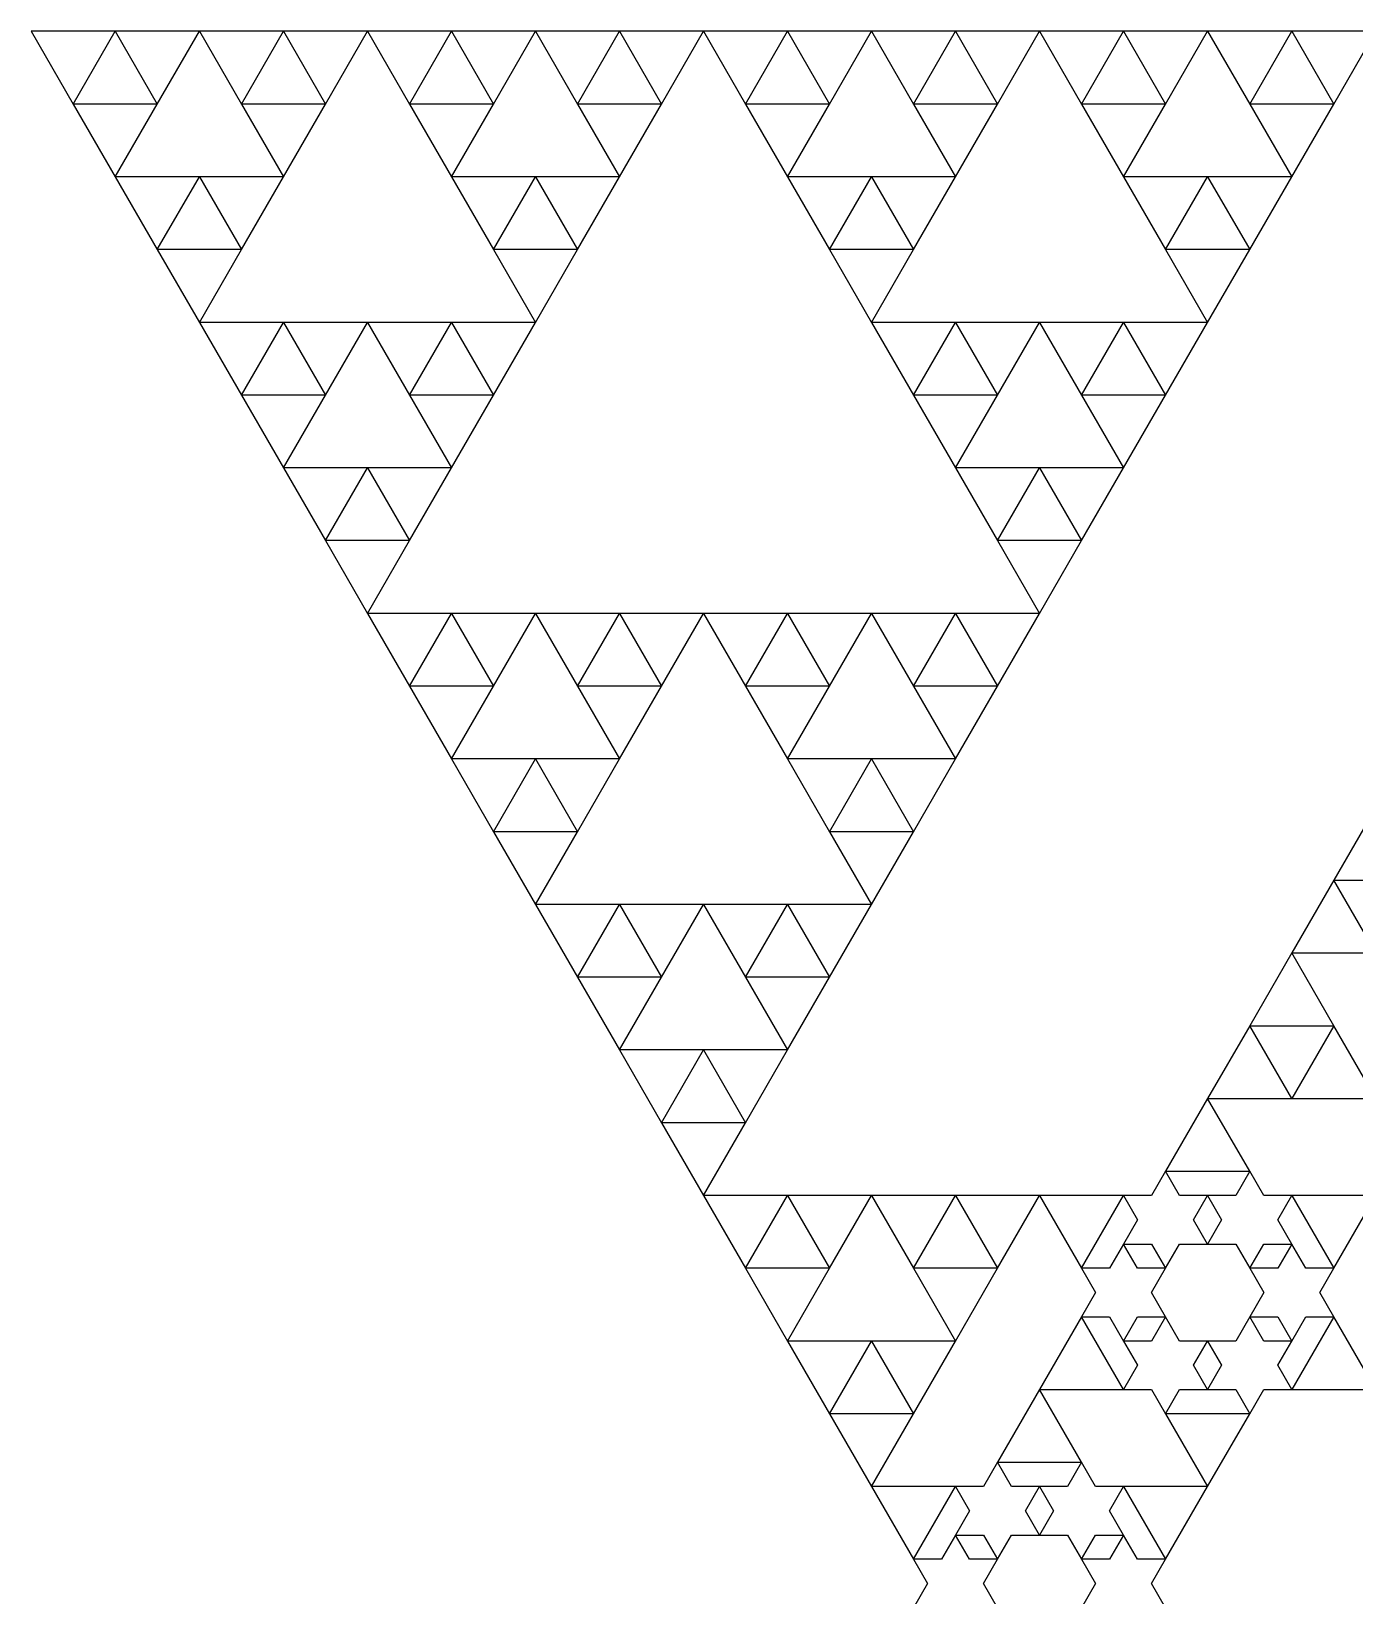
# Model space of a CAD drawing. Header units: metres. Extents: x -50 to 50, y -58 to 58.
# Drawn here: x -50 to -25.39, y -0.23 to 28.87 of the extents above; entities that cross this region are included whole.
import ezdxf

# ---------------------------------------------------------------- set-up
doc = ezdxf.new("R2010")
doc.units = ezdxf.units.M

msp = doc.modelspace()

# ---------------------------------------------------------------- linework, layer by layer
for p, q in [((-48.4375, 28.8675), (-50, 28.8675)), ((-50, 28.8675), (-49.2188, 27.5143)), ((-49.2188, 27.5143), (-48.4375, 28.8675)), ((-46.875, 28.8675), (-48.4375, 28.8675)), ((-48.4375, 28.8675), (-47.6562, 27.5143)), ((-47.6562, 27.5143), (-46.875, 28.8675)), ((-45.3125, 28.8675), (-46.875, 28.8675)), ((-46.875, 28.8675), (-46.0938, 27.5143)), ((-46.0938, 27.5143), (-45.3125, 28.8675)), ((-43.75, 28.8675), (-45.3125, 28.8675)), ((-45.3125, 28.8675), (-44.5312, 27.5143)), ((-44.5312, 27.5143), (-43.75, 28.8675)), ((-42.1875, 28.8675), (-43.75, 28.8675)), ((-43.75, 28.8675), (-42.9688, 27.5143)), ((-42.9688, 27.5143), (-42.1875, 28.8675)), ((-40.625, 28.8675), (-42.1875, 28.8675)), ((-42.1875, 28.8675), (-41.4062, 27.5143)), ((-41.4062, 27.5143), (-40.625, 28.8675)), ((-39.0625, 28.8675), (-40.625, 28.8675)), ((-40.625, 28.8675), (-39.8438, 27.5143)), ((-39.8438, 27.5143), (-39.0625, 28.8675)), ((-37.5, 28.8675), (-39.0625, 28.8675)), ((-39.0625, 28.8675), (-38.2812, 27.5143)), ((-38.2812, 27.5143), (-37.5, 28.8675)), ((-35.9375, 28.8675), (-37.5, 28.8675)), ((-37.5, 28.8675), (-36.7188, 27.5143)), ((-36.7188, 27.5143), (-35.9375, 28.8675)), ((-34.375, 28.8675), (-35.9375, 28.8675)), ((-35.9375, 28.8675), (-35.1562, 27.5143)), ((-35.1562, 27.5143), (-34.375, 28.8675)), ((-32.8125, 28.8675), (-34.375, 28.8675)), ((-34.375, 28.8675), (-33.5938, 27.5143)), ((-33.5938, 27.5143), (-32.8125, 28.8675)), ((-31.25, 28.8675), (-32.8125, 28.8675)), ((-32.8125, 28.8675), (-32.0312, 27.5143)), ((-32.0312, 27.5143), (-31.25, 28.8675)), ((-29.6875, 28.8675), (-31.25, 28.8675)), ((-31.25, 28.8675), (-30.4688, 27.5143)), ((-30.4688, 27.5143), (-29.6875, 28.8675)), ((-28.125, 28.8675), (-29.6875, 28.8675)), ((-29.6875, 28.8675), (-28.9062, 27.5143)), ((-28.9062, 27.5143), (-28.125, 28.8675)), ((-26.5625, 28.8675), (-28.125, 28.8675)), ((-28.125, 28.8675), (-27.3438, 27.5143)), ((-27.3438, 27.5143), (-26.5625, 28.8675)), ((-25, 28.8675), (-26.5625, 28.8675)), ((-26.5625, 28.8675), (-25.7812, 27.5143)), ((-25.7812, 27.5143), (-25, 28.8675)), ((-47.6562, 27.5143), (-49.2188, 27.5143)), ((-49.2188, 27.5143), (-48.4375, 26.1612)), ((-48.4375, 26.1612), (-47.6562, 27.5143)), ((-44.5312, 27.5143), (-46.0938, 27.5143)), ((-46.0938, 27.5143), (-45.3125, 26.1612)), ((-45.3125, 26.1612), (-44.5312, 27.5143)), ((-41.4062, 27.5143), (-42.9688, 27.5143)), ((-42.9688, 27.5143), (-42.1875, 26.1612)), ((-42.1875, 26.1612), (-41.4062, 27.5143)), ((-38.2812, 27.5143), (-39.8438, 27.5143)), ((-39.8438, 27.5143), (-39.0625, 26.1612)), ((-39.0625, 26.1612), (-38.2812, 27.5143)), ((-35.1562, 27.5143), (-36.7188, 27.5143)), ((-36.7188, 27.5143), (-35.9375, 26.1612)), ((-35.9375, 26.1612), (-35.1562, 27.5143)), ((-32.0312, 27.5143), (-33.5938, 27.5143)), ((-33.5938, 27.5143), (-32.8125, 26.1612)), ((-32.8125, 26.1612), (-32.0312, 27.5143)), ((-28.9062, 27.5143), (-30.4688, 27.5143)), ((-30.4688, 27.5143), (-29.6875, 26.1612)), ((-29.6875, 26.1612), (-28.9062, 27.5143)), ((-25.7812, 27.5143), (-27.3438, 27.5143)), ((-27.3438, 27.5143), (-26.5625, 26.1612)), ((-26.5625, 26.1612), (-25.7812, 27.5143)), ((-46.875, 26.1612), (-48.4375, 26.1612)), ((-48.4375, 26.1612), (-47.6562, 24.808)), ((-47.6562, 24.808), (-46.875, 26.1612)), ((-45.3125, 26.1612), (-46.875, 26.1612)), ((-46.875, 26.1612), (-46.0938, 24.808)), ((-46.0938, 24.808), (-45.3125, 26.1612)), ((-40.625, 26.1612), (-42.1875, 26.1612)), ((-42.1875, 26.1612), (-41.4062, 24.808)), ((-41.4062, 24.808), (-40.625, 26.1612)), ((-39.0625, 26.1612), (-40.625, 26.1612)), ((-40.625, 26.1612), (-39.8438, 24.808)), ((-39.8438, 24.808), (-39.0625, 26.1612)), ((-34.375, 26.1612), (-35.9375, 26.1612)), ((-35.9375, 26.1612), (-35.1562, 24.808)), ((-35.1562, 24.808), (-34.375, 26.1612)), ((-32.8125, 26.1612), (-34.375, 26.1612)), ((-34.375, 26.1612), (-33.5938, 24.808)), ((-33.5938, 24.808), (-32.8125, 26.1612)), ((-28.125, 26.1612), (-29.6875, 26.1612)), ((-29.6875, 26.1612), (-28.9062, 24.808)), ((-28.9062, 24.808), (-28.125, 26.1612)), ((-26.5625, 26.1612), (-28.125, 26.1612)), ((-28.125, 26.1612), (-27.3438, 24.808)), ((-27.3438, 24.808), (-26.5625, 26.1612)), ((-46.0938, 24.808), (-47.6562, 24.808)), ((-47.6562, 24.808), (-46.875, 23.4548)), ((-46.875, 23.4548), (-46.0938, 24.808)), ((-39.8438, 24.808), (-41.4062, 24.808)), ((-41.4062, 24.808), (-40.625, 23.4548)), ((-40.625, 23.4548), (-39.8438, 24.808)), ((-33.5938, 24.808), (-35.1562, 24.808)), ((-35.1562, 24.808), (-34.375, 23.4548)), ((-34.375, 23.4548), (-33.5938, 24.808)), ((-27.3438, 24.808), (-28.9062, 24.808)), ((-28.9062, 24.808), (-28.125, 23.4548)), ((-28.125, 23.4548), (-27.3438, 24.808)), ((-45.3125, 23.4548), (-46.875, 23.4548)), ((-46.875, 23.4548), (-46.0938, 22.1017)), ((-46.0938, 22.1017), (-45.3125, 23.4548)), ((-43.75, 23.4548), (-45.3125, 23.4548)), ((-45.3125, 23.4548), (-44.5312, 22.1017)), ((-44.5312, 22.1017), (-43.75, 23.4548)), ((-42.1875, 23.4548), (-43.75, 23.4548)), ((-43.75, 23.4548), (-42.9688, 22.1017)), ((-42.9688, 22.1017), (-42.1875, 23.4548)), ((-40.625, 23.4548), (-42.1875, 23.4548)), ((-42.1875, 23.4548), (-41.4062, 22.1017)), ((-41.4062, 22.1017), (-40.625, 23.4548)), ((-32.8125, 23.4548), (-34.375, 23.4548)), ((-34.375, 23.4548), (-33.5938, 22.1017)), ((-33.5938, 22.1017), (-32.8125, 23.4548)), ((-31.25, 23.4548), (-32.8125, 23.4548)), ((-32.8125, 23.4548), (-32.0312, 22.1017)), ((-32.0312, 22.1017), (-31.25, 23.4548)), ((-29.6875, 23.4548), (-31.25, 23.4548)), ((-31.25, 23.4548), (-30.4688, 22.1017)), ((-30.4688, 22.1017), (-29.6875, 23.4548)), ((-28.125, 23.4548), (-29.6875, 23.4548)), ((-29.6875, 23.4548), (-28.9062, 22.1017)), ((-28.9062, 22.1017), (-28.125, 23.4548)), ((-44.5312, 22.1017), (-46.0938, 22.1017)), ((-46.0938, 22.1017), (-45.3125, 20.7485)), ((-45.3125, 20.7485), (-44.5312, 22.1017)), ((-41.4062, 22.1017), (-42.9688, 22.1017)), ((-42.9688, 22.1017), (-42.1875, 20.7485)), ((-42.1875, 20.7485), (-41.4062, 22.1017)), ((-32.0312, 22.1017), (-33.5938, 22.1017)), ((-33.5938, 22.1017), (-32.8125, 20.7485)), ((-32.8125, 20.7485), (-32.0312, 22.1017)), ((-28.9062, 22.1017), (-30.4688, 22.1017)), ((-30.4688, 22.1017), (-29.6875, 20.7485)), ((-29.6875, 20.7485), (-28.9062, 22.1017)), ((-43.75, 20.7485), (-45.3125, 20.7485)), ((-45.3125, 20.7485), (-44.5312, 19.3954)), ((-44.5312, 19.3954), (-43.75, 20.7485)), ((-42.1875, 20.7485), (-43.75, 20.7485)), ((-43.75, 20.7485), (-42.9688, 19.3954)), ((-42.9688, 19.3954), (-42.1875, 20.7485)), ((-31.25, 20.7485), (-32.8125, 20.7485)), ((-32.8125, 20.7485), (-32.0312, 19.3954)), ((-32.0312, 19.3954), (-31.25, 20.7485)), ((-29.6875, 20.7485), (-31.25, 20.7485)), ((-31.25, 20.7485), (-30.4688, 19.3954)), ((-30.4688, 19.3954), (-29.6875, 20.7485)), ((-42.9688, 19.3954), (-44.5312, 19.3954)), ((-44.5312, 19.3954), (-43.75, 18.0422)), ((-43.75, 18.0422), (-42.9688, 19.3954)), ((-30.4688, 19.3954), (-32.0312, 19.3954)), ((-32.0312, 19.3954), (-31.25, 18.0422)), ((-31.25, 18.0422), (-30.4688, 19.3954)), ((-42.1875, 18.0422), (-43.75, 18.0422)), ((-43.75, 18.0422), (-42.9688, 16.689)), ((-42.9688, 16.689), (-42.1875, 18.0422)), ((-40.625, 18.0422), (-42.1875, 18.0422)), ((-42.1875, 18.0422), (-41.4062, 16.689)), ((-41.4062, 16.689), (-40.625, 18.0422)), ((-39.0625, 18.0422), (-40.625, 18.0422)), ((-40.625, 18.0422), (-39.8438, 16.689)), ((-39.8438, 16.689), (-39.0625, 18.0422)), ((-37.5, 18.0422), (-39.0625, 18.0422)), ((-39.0625, 18.0422), (-38.2812, 16.689)), ((-38.2812, 16.689), (-37.5, 18.0422)), ((-35.9375, 18.0422), (-37.5, 18.0422)), ((-37.5, 18.0422), (-36.7188, 16.689)), ((-36.7188, 16.689), (-35.9375, 18.0422)), ((-34.375, 18.0422), (-35.9375, 18.0422)), ((-35.9375, 18.0422), (-35.1562, 16.689)), ((-35.1562, 16.689), (-34.375, 18.0422)), ((-32.8125, 18.0422), (-34.375, 18.0422)), ((-34.375, 18.0422), (-33.5938, 16.689)), ((-33.5938, 16.689), (-32.8125, 18.0422)), ((-31.25, 18.0422), (-32.8125, 18.0422)), ((-32.8125, 18.0422), (-32.0312, 16.689)), ((-32.0312, 16.689), (-31.25, 18.0422)), ((-41.4062, 16.689), (-42.9688, 16.689)), ((-42.9688, 16.689), (-42.1875, 15.3359)), ((-42.1875, 15.3359), (-41.4062, 16.689)), ((-38.2812, 16.689), (-39.8438, 16.689)), ((-39.8438, 16.689), (-39.0625, 15.3359)), ((-39.0625, 15.3359), (-38.2812, 16.689)), ((-35.1562, 16.689), (-36.7188, 16.689)), ((-36.7188, 16.689), (-35.9375, 15.3359)), ((-35.9375, 15.3359), (-35.1562, 16.689)), ((-32.0312, 16.689), (-33.5938, 16.689)), ((-33.5938, 16.689), (-32.8125, 15.3359)), ((-32.8125, 15.3359), (-32.0312, 16.689)), ((-40.625, 15.3359), (-42.1875, 15.3359)), ((-42.1875, 15.3359), (-41.4062, 13.9827)), ((-41.4062, 13.9827), (-40.625, 15.3359)), ((-39.0625, 15.3359), (-40.625, 15.3359)), ((-40.625, 15.3359), (-39.8438, 13.9827)), ((-39.8438, 13.9827), (-39.0625, 15.3359)), ((-34.375, 15.3359), (-35.9375, 15.3359)), ((-35.9375, 15.3359), (-35.1562, 13.9827)), ((-35.1562, 13.9827), (-34.375, 15.3359)), ((-32.8125, 15.3359), (-34.375, 15.3359)), ((-34.375, 15.3359), (-33.5938, 13.9827)), ((-33.5938, 13.9827), (-32.8125, 15.3359)), ((-25, 14.4337), (-25.7812, 13.0806)), ((-39.8438, 13.9827), (-41.4062, 13.9827)), ((-41.4062, 13.9827), (-40.625, 12.6295)), ((-40.625, 12.6295), (-39.8438, 13.9827)), ((-33.5938, 13.9827), (-35.1562, 13.9827)), ((-35.1562, 13.9827), (-34.375, 12.6295)), ((-34.375, 12.6295), (-33.5938, 13.9827)), ((-25.7812, 13.0806), (-26.5625, 11.7274)), ((-25.7812, 13.0806), (-24.2188, 13.0806)), ((-25, 11.7274), (-25.7812, 13.0806)), ((-39.0625, 12.6295), (-40.625, 12.6295)), ((-40.625, 12.6295), (-39.8438, 11.2764)), ((-39.8438, 11.2764), (-39.0625, 12.6295)), ((-37.5, 12.6295), (-39.0625, 12.6295)), ((-39.0625, 12.6295), (-38.2812, 11.2764)), ((-38.2812, 11.2764), (-37.5, 12.6295)), ((-35.9375, 12.6295), (-37.5, 12.6295)), ((-37.5, 12.6295), (-36.7188, 11.2764)), ((-36.7188, 11.2764), (-35.9375, 12.6295)), ((-34.375, 12.6295), (-35.9375, 12.6295)), ((-35.9375, 12.6295), (-35.1562, 11.2764)), ((-35.1562, 11.2764), (-34.375, 12.6295)), ((-26.5625, 11.7274), (-27.3438, 10.3743)), ((-26.5625, 11.7274), (-25, 11.7274)), ((-25.7812, 10.3743), (-26.5625, 11.7274)), ((-38.2812, 11.2764), (-39.8438, 11.2764)), ((-39.8438, 11.2764), (-39.0625, 9.9232)), ((-39.0625, 9.9232), (-38.2812, 11.2764)), ((-35.1562, 11.2764), (-36.7188, 11.2764)), ((-36.7188, 11.2764), (-35.9375, 9.9232)), ((-35.9375, 9.9232), (-35.1562, 11.2764)), ((-27.3438, 10.3743), (-28.125, 9.02109)), ((-27.3438, 10.3743), (-25.7812, 10.3743)), ((-26.5625, 9.02109), (-27.3438, 10.3743)), ((-25.7812, 10.3743), (-26.5625, 9.02109)), ((-25, 9.02109), (-25.7812, 10.3743)), ((-37.5, 9.9232), (-39.0625, 9.9232)), ((-39.0625, 9.9232), (-38.2812, 8.57004)), ((-38.2812, 8.57004), (-37.5, 9.9232)), ((-35.9375, 9.9232), (-37.5, 9.9232)), ((-37.5, 9.9232), (-36.7188, 8.57004)), ((-36.7188, 8.57004), (-35.9375, 9.9232)), ((-28.125, 9.02109), (-28.9062, 7.66792)), ((-28.125, 9.02109), (-26.5625, 9.02109)), ((-27.3438, 7.66792), (-28.125, 9.02109)), ((-26.5625, 9.02109), (-25, 9.02109)), ((-36.7188, 8.57004), (-38.2812, 8.57004)), ((-38.2812, 8.57004), (-37.5, 7.21687)), ((-37.5, 7.21687), (-36.7188, 8.57004)), ((-28.9062, 7.66792), (-29.1667, 7.21687)), ((-28.9062, 7.66792), (-27.3438, 7.66792)), ((-28.6458, 7.21687), (-28.9062, 7.66792)), ((-27.3438, 7.66792), (-27.6042, 7.21687)), ((-27.0833, 7.21687), (-27.3438, 7.66792)), ((-35.9375, 7.21687), (-37.5, 7.21687)), ((-37.5, 7.21687), (-36.7188, 5.86371)), ((-36.7188, 5.86371), (-35.9375, 7.21687)), ((-34.375, 7.21687), (-35.9375, 7.21687)), ((-35.9375, 7.21687), (-35.1562, 5.86371)), ((-35.1562, 5.86371), (-34.375, 7.21687)), ((-32.8125, 7.21687), (-34.375, 7.21687)), ((-34.375, 7.21687), (-33.5938, 5.86371)), ((-33.5938, 5.86371), (-32.8125, 7.21687)), ((-31.25, 7.21687), (-32.8125, 7.21687)), ((-32.8125, 7.21687), (-32.0312, 5.86371)), ((-32.0312, 5.86371), (-31.25, 7.21687)), ((-29.6875, 7.21687), (-31.25, 7.21687)), ((-31.25, 7.21687), (-30.4688, 5.86371)), ((-30.4688, 5.86371), (-29.6875, 7.21687)), ((-29.1667, 7.21687), (-29.6875, 7.21687)), ((-29.6875, 7.21687), (-29.4271, 6.76582)), ((-28.125, 7.21687), (-28.6458, 7.21687)), ((-28.3854, 6.76581), (-28.125, 7.21687)), ((-27.6042, 7.21687), (-28.125, 7.21687)), ((-28.125, 7.21687), (-27.8646, 6.76581)), ((-26.5625, 7.21687), (-27.0833, 7.21687)), ((-26.8229, 6.76581), (-26.5625, 7.21687)), ((-25, 7.21687), (-26.5625, 7.21687)), ((-26.5625, 7.21687), (-25.7812, 5.86371)), ((-25.7812, 5.86371), (-25, 7.21687)), ((-29.4271, 6.76582), (-29.6875, 6.31476)), ((-28.125, 6.31476), (-28.3854, 6.76581)), ((-27.8646, 6.76581), (-28.125, 6.31476)), ((-26.5625, 6.31476), (-26.8229, 6.76581)), ((-29.6875, 6.31476), (-29.9479, 5.86371)), ((-29.6875, 6.31476), (-29.1667, 6.31476)), ((-29.4271, 5.86371), (-29.6875, 6.31476)), ((-29.1667, 6.31476), (-28.9062, 5.86371)), ((-28.9062, 5.86371), (-28.6458, 6.31476)), ((-28.6458, 6.31476), (-28.125, 6.31476)), ((-28.125, 6.31476), (-27.6042, 6.31476)), ((-27.6042, 6.31476), (-27.3438, 5.86371)), ((-27.3438, 5.86371), (-27.0833, 6.31476)), ((-27.0833, 6.31476), (-26.5625, 6.31476)), ((-26.5625, 6.31476), (-26.8229, 5.86371)), ((-26.3021, 5.86371), (-26.5625, 6.31476)), ((-35.1562, 5.86371), (-36.7188, 5.86371)), ((-36.7188, 5.86371), (-35.9375, 4.51054)), ((-35.9375, 4.51054), (-35.1562, 5.86371)), ((-32.0312, 5.86371), (-33.5938, 5.86371)), ((-33.5938, 5.86371), (-32.8125, 4.51054)), ((-32.8125, 4.51054), (-32.0312, 5.86371)), ((-29.9479, 5.86371), (-30.4688, 5.86371)), ((-30.4688, 5.86371), (-30.2083, 5.41266)), ((-28.9062, 5.86371), (-29.4271, 5.86371)), ((-29.1667, 5.41264), (-28.9062, 5.86371)), ((-26.8229, 5.86371), (-27.3438, 5.86371)), ((-27.3438, 5.86371), (-27.0833, 5.41266)), ((-25.7812, 5.86371), (-26.3021, 5.86371)), ((-26.0417, 5.41266), (-25.7812, 5.86371)), ((-30.2083, 5.41266), (-30.4688, 4.96159)), ((-28.9062, 4.96159), (-29.1667, 5.41264)), ((-27.0833, 5.41266), (-27.3438, 4.96159)), ((-25.7812, 4.96159), (-26.0417, 5.41266)), ((-30.4688, 4.96159), (-31.25, 3.60843)), ((-30.4688, 4.96159), (-29.9479, 4.96159)), ((-29.6875, 3.60843), (-30.4688, 4.96159)), ((-29.9479, 4.96159), (-29.6875, 4.51054)), ((-29.6875, 4.51054), (-29.4271, 4.96159)), ((-29.4271, 4.96159), (-28.9062, 4.96159)), ((-28.9062, 4.96159), (-29.1667, 4.51054)), ((-28.6458, 4.51054), (-28.9062, 4.96159)), ((-27.3438, 4.96159), (-27.6042, 4.51054)), ((-27.3438, 4.96159), (-26.8229, 4.96159)), ((-27.0833, 4.51054), (-27.3438, 4.96159)), ((-26.8229, 4.96159), (-26.5625, 4.51054)), ((-26.5625, 4.51054), (-26.3021, 4.96159)), ((-25.7812, 4.96159), (-26.5625, 3.60843)), ((-26.3021, 4.96159), (-25.7812, 4.96159)), ((-25, 3.60843), (-25.7812, 4.96159)), ((-34.375, 4.51054), (-35.9375, 4.51054)), ((-35.9375, 4.51054), (-35.1562, 3.15738)), ((-35.1562, 3.15738), (-34.375, 4.51054)), ((-32.8125, 4.51054), (-34.375, 4.51054)), ((-34.375, 4.51054), (-33.5938, 3.15738)), ((-33.5938, 3.15738), (-32.8125, 4.51054)), ((-29.1667, 4.51054), (-29.6875, 4.51054)), ((-29.6875, 4.51054), (-29.4271, 4.05949)), ((-28.125, 4.51054), (-28.6458, 4.51054)), ((-28.3854, 4.05949), (-28.125, 4.51054)), ((-27.6042, 4.51054), (-28.125, 4.51054)), ((-28.125, 4.51054), (-27.8646, 4.05949)), ((-26.5625, 4.51054), (-27.0833, 4.51054)), ((-26.8229, 4.05949), (-26.5625, 4.51054)), ((-29.4271, 4.05949), (-29.6875, 3.60843)), ((-28.125, 3.60843), (-28.3854, 4.05949)), ((-27.8646, 4.05949), (-28.125, 3.60843)), ((-26.5625, 3.60843), (-26.8229, 4.05949)), ((-31.25, 3.60843), (-32.0312, 2.25526)), ((-31.25, 3.60843), (-29.6875, 3.60843)), ((-30.4688, 2.25526), (-31.25, 3.60843)), ((-29.6875, 3.60843), (-29.1667, 3.60843)), ((-29.1667, 3.60843), (-28.9062, 3.15738)), ((-28.9062, 3.15738), (-28.6458, 3.60843)), ((-28.6458, 3.60843), (-28.125, 3.60843)), ((-28.125, 3.60843), (-27.6042, 3.60843)), ((-27.6042, 3.60843), (-27.3438, 3.15738)), ((-27.3438, 3.15738), (-27.0833, 3.60843)), ((-27.0833, 3.60843), (-26.5625, 3.60843)), ((-26.5625, 3.60843), (-25, 3.60843)), ((-33.5938, 3.15738), (-35.1562, 3.15738)), ((-35.1562, 3.15738), (-34.375, 1.80421)), ((-34.375, 1.80421), (-33.5938, 3.15738)), ((-27.3438, 3.15738), (-28.9062, 3.15738)), ((-28.9062, 3.15738), (-28.125, 1.80421)), ((-28.125, 1.80421), (-27.3438, 3.15738)), ((-32.0312, 2.25526), (-32.2917, 1.80421)), ((-32.0312, 2.25526), (-30.4688, 2.25526)), ((-31.7708, 1.80421), (-32.0312, 2.25526)), ((-30.4688, 2.25526), (-30.7292, 1.80421)), ((-30.2083, 1.80421), (-30.4688, 2.25526)), ((-32.8125, 1.80421), (-34.375, 1.80421)), ((-34.375, 1.80421), (-33.5938, 0.45105)), ((-33.5938, 0.45105), (-32.8125, 1.80421)), ((-32.2917, 1.80421), (-32.8125, 1.80421)), ((-32.8125, 1.80421), (-32.5521, 1.35316)), ((-31.25, 1.80421), (-31.7708, 1.80421)), ((-31.5104, 1.35315), (-31.25, 1.80421)), ((-30.7292, 1.80421), (-31.25, 1.80421)), ((-31.25, 1.80421), (-30.9896, 1.35316)), ((-29.6875, 1.80421), (-30.2083, 1.80421)), ((-29.9479, 1.35316), (-29.6875, 1.80421)), ((-28.125, 1.80421), (-29.6875, 1.80421)), ((-29.6875, 1.80421), (-28.9062, 0.45105)), ((-28.9062, 0.45105), (-28.125, 1.80421)), ((-32.5521, 1.35316), (-32.8125, 0.9021)), ((-31.25, 0.9021), (-31.5104, 1.35315)), ((-30.9896, 1.35316), (-31.25, 0.9021)), ((-29.6875, 0.9021), (-29.9479, 1.35316)), ((-32.8125, 0.9021), (-33.0729, 0.45105)), ((-32.8125, 0.9021), (-32.2917, 0.9021)), ((-32.5521, 0.45105), (-32.8125, 0.9021)), ((-32.2917, 0.9021), (-32.0312, 0.45105)), ((-32.0312, 0.45105), (-31.7708, 0.9021)), ((-31.7708, 0.9021), (-31.25, 0.9021)), ((-31.25, 0.9021), (-30.7292, 0.9021)), ((-30.7292, 0.9021), (-30.4688, 0.45105)), ((-30.4688, 0.45105), (-30.2083, 0.9021)), ((-30.2083, 0.9021), (-29.6875, 0.9021)), ((-29.6875, 0.9021), (-29.9479, 0.45105)), ((-29.4271, 0.45105), (-29.6875, 0.9021)), ((-33.0729, 0.45105), (-33.5938, 0.45105)), ((-33.5938, 0.45105), (-33.3333, 0)), ((-32.0312, 0.45105), (-32.5521, 0.45105)), ((-32.2917, 0), (-32.0312, 0.45105)), ((-29.9479, 0.45105), (-30.4688, 0.45105)), ((-30.4688, 0.45105), (-30.2083, 0)), ((-28.9062, 0.45105), (-29.4271, 0.45105)), ((-29.1667, 0), (-28.9062, 0.45105)), ((-33.3333, 0), (-33.5938, -0.45105)), ((-32.0312, -0.45105), (-32.2917, 0)), ((-30.2083, 0), (-30.4688, -0.45105)), ((-28.9062, -0.45105), (-29.1667, 0))]:
    msp.add_line(p, q)

doc.saveas('drawing.dxf')
